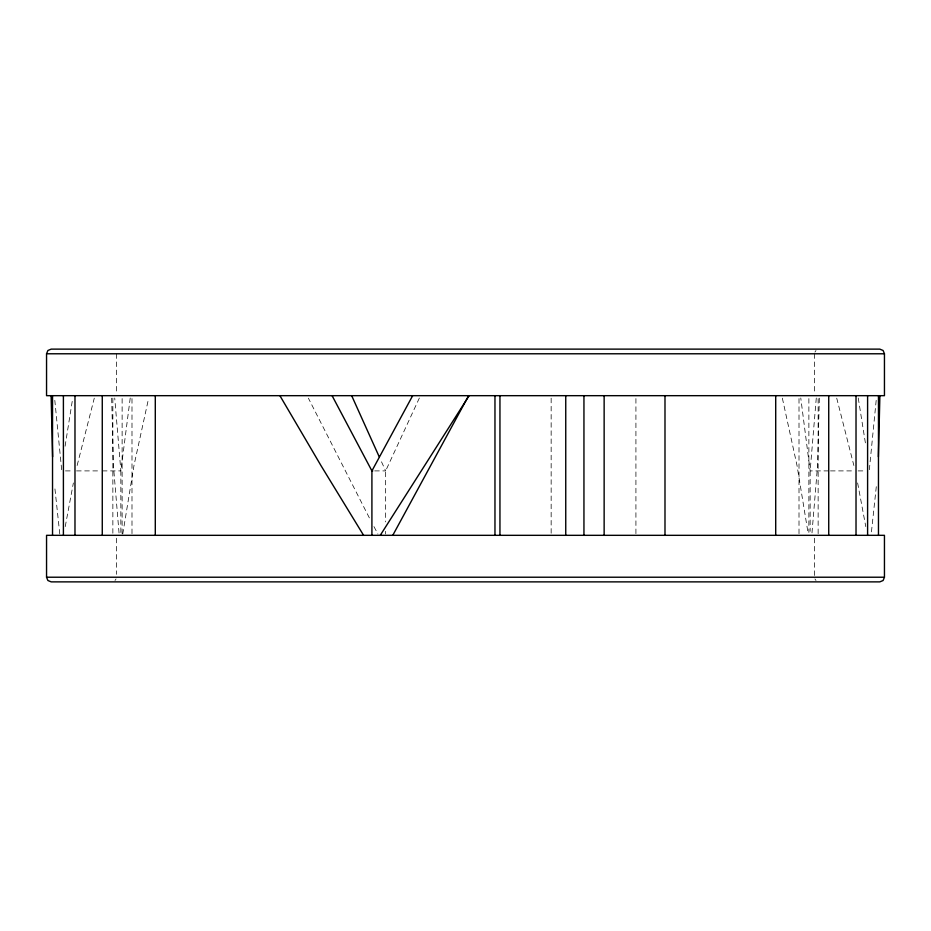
<?xml version="1.0" encoding="UTF-8"?>
<svg xmlns="http://www.w3.org/2000/svg" width="931" height="931" viewBox="0 0 931 931"><rect width="100%" height="100%" fill="white"/><g stroke="black" fill="none" stroke-linecap="round" stroke-linejoin="round"><path stroke-width="0.7" stroke-dasharray="4.66 3.49" d="M111.662 398.165L113.419 465.5L119.133 534.08M816.278 398.026L810.145 470.9L810.145 531.298M876.187 400.377L869.345 469.724M876.292 486.692L871.207 534.08M811.995 532.835L817.581 465.5L819.338 398.165M122.752 534.08L133.983 465.5L148.646 398.165M65.089 446.217L72.746 398.026M130.224 398.026L120.855 470.9L120.855 533.987M65.228 526.597L73.374 482.956M77.133 465.5L94.275 398.165M419.357 398.026L385.655 470.9L385.655 521.907M115.002 580.513L116.038 578.931M814.962 352.069L815.998 350.487M65.484 470.9L72.862 470.9M76.551 470.9L100.525 470.9M102.375 470.9L120.855 470.9L114.722 398.026M374.693 470.9L385.655 470.9L380.29 459.146M828.625 470.9L810.145 470.9L800.776 398.026M830.475 470.9L854.449 470.9M858.138 470.9L865.516 470.9M814.962 578.931L815.998 580.513M373.959 526.597L377.916 534.08M369.351 517.869L308.382 398.165M836.725 398.165L853.867 465.5M782.354 398.165L797.017 465.5L808.248 534.08M857.626 482.956L865.772 526.597M858.254 398.026L865.911 446.217M59.793 534.08L54.708 486.692M61.655 469.724L54.813 400.377M818.14 398.584L818.14 533.87M814.625 353.78L814.625 394.232M814.625 538.211L814.625 577.22M808.876 398.584L808.876 532.416M799.007 398.584L799.007 533.87M635.92 398.584L635.92 534.08M551.152 398.165L551.152 533.87M385.655 531.298L385.655 533.987M131.993 398.584L131.993 533.87M122.124 398.584L122.124 533.87M116.375 353.78L116.375 394.232M116.375 538.211L116.375 574.334M112.86 398.165L112.86 533.87"/><path stroke-width="1.4" d="M51.112 395.675L52.613 456.772M878.387 456.772L879.888 395.675M46.55 353.78L47.9 350.487L51.205 349.125L879.795 349.125L883.1 350.487L884.45 353.78L884.45 395.675L46.55 395.675L46.55 353.78L884.45 353.78M884.45 577.22L883.1 580.513L879.795 581.875L51.205 581.875L47.9 580.513L46.55 577.22L46.55 535.325L884.45 535.325L884.45 577.22L46.55 577.22M392.777 535.325L468.642 395.675M412.666 395.675L371.911 470.9L371.911 535.325M380.255 535.325L469.119 395.675M372.761 470.9L371.911 470.9L332.088 395.675M363.602 535.325L320.916 465.5L279.905 395.675M379.22 456.795L351.674 395.675M878.468 395.675L878.468 535.325M867.599 395.675L867.599 535.325M856.02 395.675L856.02 535.325M828.73 395.675L828.73 535.325M775.709 395.675L775.709 535.325M664.99 395.675L664.99 535.325M604.138 395.675L604.138 535.325M583.946 395.675L583.946 535.325M565.745 395.675L565.745 535.325M499.947 395.675L499.947 535.325M494.966 395.675L494.966 535.325M155.291 395.675L155.291 535.325M102.27 395.675L102.27 535.325M74.98 395.675L74.98 535.325M63.401 395.675L63.401 535.325M52.532 395.675L52.532 535.325"/></g></svg>
